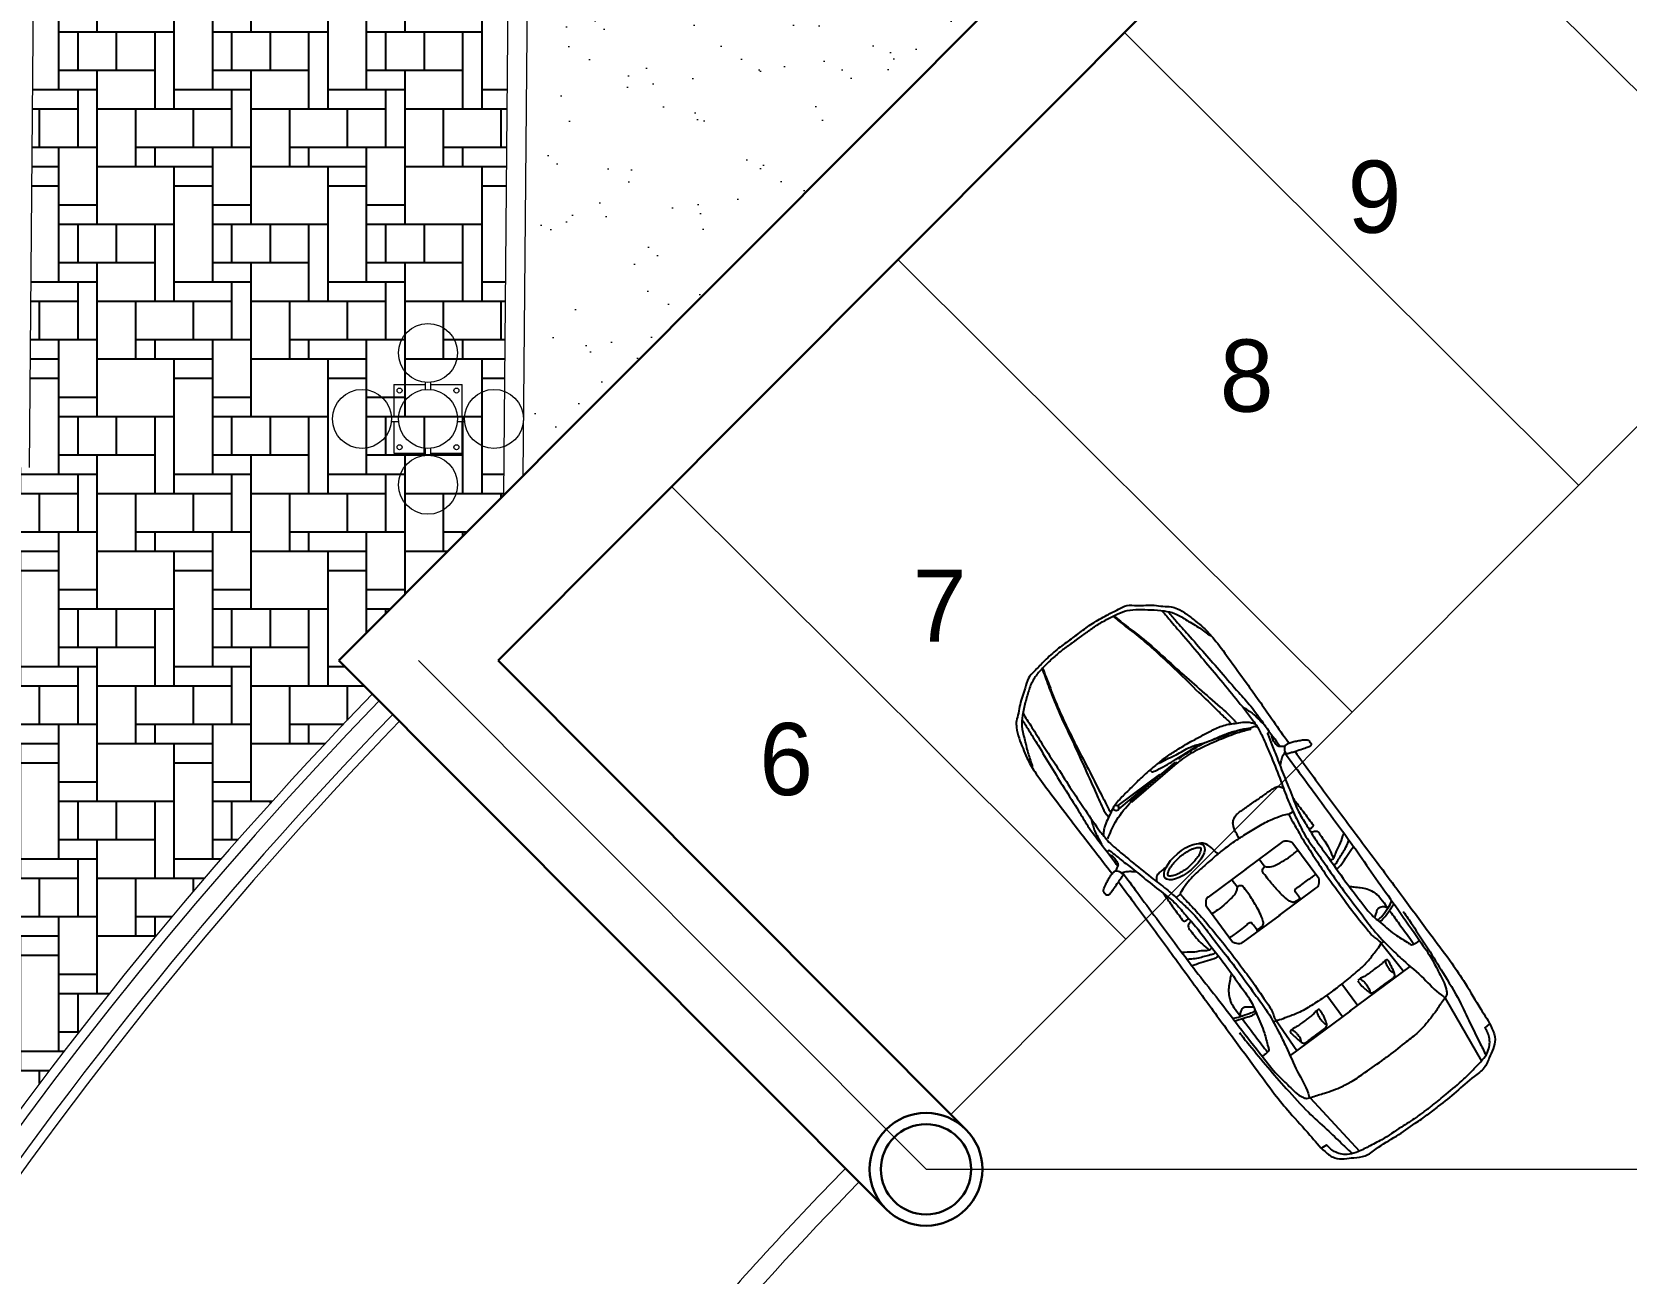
# Model space of a CAD drawing. Header units: millimetres. Extents: x 383 to 523, y 252 to 344.
# Drawn here: x 485.52 to 491.74, y 324.41 to 329.25 of the extents above; entities that cross this region are included whole.
import ezdxf

# ---------------------------------------------------------------- set-up
doc = ezdxf.new("R2010")
doc.units = ezdxf.units.MM
doc.header["$MEASUREMENT"] = 0
doc.linetypes.add('ACAD_ISO04W100', pattern=[30, 24, -3, 0, -3])
doc.linetypes.add('HIDDEN2', pattern=[4.7625, 3.175, -1.5875])
for name, color, linetype, lineweight in [('ejes', 2, 'ACAD_ISO04W100', 13), ('farolasss', 40, 'Continuous', 0), ('muros', 5, 'Continuous', 30), ('plantas', 76, 'Continuous', 15)]:
    doc.layers.add(name, color=color, linetype=linetype, lineweight=lineweight)
doc.layers.add('letreros', color=6, linetype='Continuous')
doc.layers.add('muebles', color=193, linetype='Continuous')
pattern_1 = [(90, (0, 0.225), (-0.6, 4e-17), [0.075, -0.15, 0.3, -0.225]), (0, (0.375, 0.225), (0, 0.75), [0.45, -0.15]), (90, (0.075, 0.15), (-0.6, 4e-17), [0.075, -0.225, 0.075, -0.375]), (0, (0.075, 0.15), (0, 0.75), [0.15, -0.45]), (90, (0.825, -0.225), (-0.6, 4e-17), [0.525, -0.225]), (0, (0.225, 0.075), (0, 0.75), [0.15, -0.45]), (90, (0.375, 0), (-0.6, 4e-17), [0.6, -0.15]), (0, (0.225, 0), (0, 0.75), [0.45, -0.15]), (90, (0.675, -0.3), (-0.6, 4e-17), [0.525, -0.225]), (90, (0.525, 0.225), (-0.6, 4e-17), [0.225, -0.525]), (0, (0.525, 0.3), (0, 0.75), [0.45, -0.15]), (90, (0.75, 0.3), (-0.6, 4e-17), [0.15, -0.6]), (0, (0.375, 0.45), (0, 0.75), [0.525, -0.075]), (0, (0.225, 0.6), (0, 0.75), [0.375, -0.225]), (90, (0.45, 0.6), (-0.6, 4e-17), [0.15, -0.6]), (90, (0.3, 0.3), (-0.6, 4e-17), [0.225, -0.075, 0.15, -0.3]), (0, (0.075, 0.525), (0, 0.75), [0.3, -0.3])]

# ---------------------------------------------------------------- blocks, each defined once
blk = doc.blocks.new('galant-pl')
for p, q in [((1.659, 0.811), (1.664, 0.816)), ((4.357, 0.767), (4.353, 0.813)), ((3.986, 0.651), (4.549, 0.588)), ((2.106, 0.525), (2.111, 0.562)), ((3.344, 0.506), (3.627, 0.516)), ((3.627, -0.005), (3.627, 0.58)), ((2.309, 0.416), (2.647, 0.416)), ((2.253, -0.004), (2.253, 0.362)), ((2.698, -0.004), (2.698, 0.351)), ((1.256, 0.056), (1.269, 0.058)), ((1.289, -0.409), (1.256, 0.056)), ((1.269, 0.058), (1.303, -0.407)), ((2.253, 0), (2.253, -0.365)), ((2.698, 0), (2.698, -0.356)), ((3.418, 0.071), (3.627, 0.071)), ((3.627, 0), (3.627, -0.585)), ((1.263, -0.504), (1.26, -0.1)), ((1.26, -0.1), (1.287, -0.517)), ((3.418, -0.076), (3.627, -0.076)), ((1.303, -0.407), (1.289, -0.405)), ((2.309, -0.42), (2.647, -0.42)), ((1.287, -0.517), (1.265, -0.504)), ((2.105, -0.528), (2.11, -0.566)), ((3.344, -0.51), (3.627, -0.521)), ((3.986, -0.656), (4.549, -0.594)), ((1.658, -0.815), (1.663, -0.82)), ((4.357, -0.773), (4.353, -0.819))]:
    blk.add_line(p, q)
blk.add_circle((1.269, -0.529), 0.022)
blk.add_ellipse((1.922, -0.35), major_axis=(0.013, -0.196), ratio=0.418659)
for points, knots in [([(0, -0.002), (0, 0.017), (-0.001, 0.077), (0, 0.181), (0.013, 0.298), (0.032, 0.396), (0.043, 0.482), (0.111, 0.553), (0.155, 0.637), (0.222, 0.696), (0.255, 0.749), (0.312, 0.786), (0.381, 0.814), (0.462, 0.834), (0.555, 0.86), (0.683, 0.871), (0.865, 0.87), (1.121, 0.868), (1.382, 0.862), (1.573, 0.856), (1.652, 0.855), (1.663, 0.855)], [38.78424, 38.78424, 38.78424, 38.78424, 60.961987, 107.588603, 157.189146, 195.362433, 222.981141, 253.838408, 304.60715, 330.780341, 355.011019, 374.928268, 407.089401, 440.613242, 470.209076, 517.177842, 587.262834, 679.689371, 810.034061, 886.325869, 899.579988, 899.579988, 899.579988, 899.579988]), ([(0.03, -0.002), (0.03, 0), (0.03, 0.033), (0.03, 0.095), (0.031, 0.189), (0.041, 0.282), (0.056, 0.372), (0.078, 0.459), (0.129, 0.534), (0.188, 0.61), (0.249, 0.682), (0.32, 0.747), (0.413, 0.78), (0.512, 0.826), (0.579, 0.844), (0.621, 0.86), (0.622, 0.863)], [22.587173, 22.587173, 22.587173, 22.587173, 24.47218, 60.415699, 94.073658, 131.741622, 167.449361, 199.388861, 233.366298, 269.934958, 309.623736, 341.659931, 378.649676, 422.568467, 462.988403, 466.814373, 466.814373, 466.814373, 466.814373]), ([(0.279, 0.708), (0.311, 0.708), (0.389, 0.715), (0.533, 0.727), (0.709, 0.744), (0.908, 0.76), (1.09, 0.771), (1.261, 0.791), (1.431, 0.786), (1.56, 0.785), (1.634, 0.785), (1.641, 0.785)], [0, 0, 0, 0, 36.0488, 89.825759, 165.154061, 238.890616, 319.494426, 373.271384, 436.037531, 514.223717, 521.409632, 521.409632, 521.409632, 521.409632]), ([(1.702, 0.784), (1.766, 0.784), (1.915, 0.784), (2.169, 0.785), (2.434, 0.782), (2.701, 0.782), (2.949, 0.77), (3.221, 0.769), (3.468, 0.759), (3.673, 0.756), (3.819, 0.727), (3.918, 0.715), (3.981, 0.674), (3.993, 0.614), (4.03, 0.526), (4.06, 0.417), (4.08, 0.3), (4.079, 0.169), (4.085, 0.064), (4.084, -0.001), (4.084, -0.005)], [544.929067, 544.929067, 544.929067, 544.929067, 618.323653, 714.981673, 835.923725, 922.647506, 1020.671658, 1120.585792, 1233.912311, 1305.200931, 1354.026344, 1405.450525, 1418.000514, 1435.425589, 1472.675224, 1529.175859, 1563.249036, 1609.159911, 1678.769511, 1683.63443, 1683.63443, 1683.63443, 1683.63443]), ([(1.744, 0.854), (1.809, 0.853), (2.013, 0.852), (2.363, 0.852), (2.78, 0.854), (3.174, 0.857), (3.509, 0.855), (3.775, 0.859), (4.001, 0.848), (4.199, 0.824), (4.365, 0.817), (4.477, 0.783), (4.53, 0.719), (4.564, 0.649), (4.616, 0.573), (4.606, 0.443), (4.629, 0.29), (4.631, 0.13), (4.635, 0.032), (4.635, -0.006)], [930.531307, 930.531307, 930.531307, 930.531307, 1004.928128, 1164.855753, 1331.756468, 1481.864795, 1617.611394, 1715.41739, 1786.394964, 1876.620542, 1943.407147, 1978.062656, 2006.165201, 2035.08282, 2068.368423, 2107.906157, 2179.115565, 2247.302703, 2290.875136, 2290.875136, 2290.875136, 2290.875136]), ([(4.6, -0.006), (4.6, 0.022), (4.601, 0.095), (4.589, 0.229), (4.587, 0.374), (4.561, 0.507), (4.549, 0.605), (4.519, 0.678), (4.479, 0.722), (4.438, 0.749), (4.395, 0.761), (4.368, 0.763), (4.356, 0.766)], [13.370379, 13.370379, 13.370379, 13.370379, 45.120592, 97.214032, 166.958182, 211.090255, 252.338732, 280.064723, 299.570016, 319.525121, 335.506815, 350.230042, 350.230042, 350.230042, 350.230042]), ([(1.18, -0.003), (1.18, 0.005), (1.181, 0.046), (1.187, 0.13), (1.196, 0.238), (1.213, 0.343), (1.226, 0.441), (1.248, 0.542), (1.297, 0.62), (1.328, 0.684), (1.359, 0.713), (1.377, 0.732), (1.387, 0.732)], [21.921761, 21.921761, 21.921761, 21.921761, 31.354982, 68.898305, 118.057673, 155.154927, 191.495615, 231.006951, 272.403623, 296.410848, 311.027552, 322.708625, 322.708625, 322.708625, 322.708625]), ([(2.841, 0.569), (2.847, 0.579), (2.869, 0.599), (2.899, 0.634), (2.937, 0.671), (2.978, 0.691), (3.02, 0.708), (3.075, 0.711), (3.122, 0.71), (3.152, 0.71), (3.155, 0.71), (3.155, 0.71)], [0, 0, 0, 0, 13.971796, 33.322499, 53.523289, 73.528009, 85.167077, 105.021307, 135.917075, 139.153772, 139.372111, 139.372111, 139.372111, 139.372111]), ([(3.177, 0.71), (3.215, 0.71), (3.299, 0.709), (3.407, 0.708), (3.477, 0.709), (3.502, 0.707)], [147.919648, 147.919648, 147.919648, 147.919648, 191.324249, 243.994999, 271.80382, 271.80382, 271.80382, 271.80382]), ([(2.027, -0.004), (2.027, 0.017), (2.026, 0.067), (2.033, 0.157), (2.042, 0.265), (2.053, 0.368), (2.075, 0.447), (2.09, 0.496), (2.102, 0.519), (2.106, 0.525)], [21.876309, 21.876309, 21.876309, 21.876309, 45.663651, 78.990492, 125.47186, 169.571758, 197.895671, 219.355672, 227.531129, 227.531129, 227.531129, 227.531129]), ([(3.42, -0.005), (3.42, 0.002), (3.419, 0.038), (3.419, 0.117), (3.412, 0.227), (3.4, 0.341), (3.369, 0.427), (3.358, 0.482), (3.343, 0.507), (3.344, 0.519), (3.344, 0.527), (3.345, 0.531)], [18.271383, 18.271383, 18.271383, 18.271383, 26.153451, 59.702915, 108.681208, 152.905056, 190.159744, 212.276814, 217.877245, 221.857113, 226.441, 226.441, 226.441, 226.441]), ([(0, 0), (0, -0.019), (-0.001, -0.079), (0, -0.183), (0.013, -0.3), (0.032, -0.398), (0.042, -0.484), (0.111, -0.555), (0.155, -0.639), (0.222, -0.698), (0.255, -0.751), (0.311, -0.788), (0.38, -0.816), (0.461, -0.836), (0.554, -0.862), (0.682, -0.874), (0.865, -0.873), (1.12, -0.871), (1.381, -0.865), (1.573, -0.86), (1.651, -0.858), (1.662, -0.858)], [38.78424, 38.78424, 38.78424, 38.78424, 60.961987, 107.588603, 157.189146, 195.362433, 222.981141, 253.838408, 304.60715, 330.780341, 355.011019, 374.928268, 407.089401, 440.613242, 470.209076, 517.177842, 587.262834, 679.689371, 810.034061, 886.325869, 899.579988, 899.579988, 899.579988, 899.579988]), ([(0.03, 0), (0.03, -0.002), (0.03, -0.035), (0.029, -0.097), (0.03, -0.191), (0.041, -0.284), (0.056, -0.374), (0.078, -0.461), (0.129, -0.536), (0.187, -0.612), (0.248, -0.684), (0.319, -0.749), (0.413, -0.782), (0.511, -0.829), (0.578, -0.846), (0.62, -0.863), (0.621, -0.866)], [22.587173, 22.587173, 22.587173, 22.587173, 24.47218, 60.415699, 94.073658, 131.741622, 167.449361, 199.388861, 233.366298, 269.934958, 309.623736, 341.659931, 378.649676, 422.568467, 462.988403, 466.814373, 466.814373, 466.814373, 466.814373]), ([(1.18, 0), (1.18, -0.008), (1.181, -0.049), (1.187, -0.133), (1.195, -0.241), (1.213, -0.346), (1.225, -0.444), (1.247, -0.545), (1.296, -0.623), (1.328, -0.687), (1.358, -0.717), (1.376, -0.735), (1.387, -0.735)], [21.921761, 21.921761, 21.921761, 21.921761, 31.354982, 68.898305, 118.057673, 155.154927, 191.495615, 231.006951, 272.403623, 296.410848, 311.027552, 322.708625, 322.708625, 322.708625, 322.708625]), ([(1.424, -0.725), (1.399, -0.685), (1.342, -0.592), (1.283, -0.366), (1.269, -0.163), (1.262, -0.02), (1.261, 0)], [0, 0, 0, 0, 54.051109, 124.138957, 264.529754, 287.614432, 287.614432, 287.614432, 287.614432]), ([(1.702, -0.788), (1.766, -0.788), (1.914, -0.788), (2.168, -0.789), (2.433, -0.786), (2.7, -0.786), (2.948, -0.774), (3.22, -0.773), (3.468, -0.764), (3.672, -0.761), (3.819, -0.732), (3.918, -0.72), (3.98, -0.68), (3.993, -0.619), (4.03, -0.531), (4.06, -0.423), (4.08, -0.305), (4.079, -0.174), (4.085, -0.069), (4.084, -0.004), (4.084, 0)], [544.929067, 544.929067, 544.929067, 544.929067, 618.323653, 714.981673, 835.923725, 922.647506, 1020.671658, 1120.585792, 1233.912311, 1305.200931, 1354.026344, 1405.450525, 1418.000514, 1435.425589, 1472.675224, 1529.175859, 1563.249036, 1609.159911, 1678.769511, 1683.63443, 1683.63443, 1683.63443, 1683.63443]), ([(1.743, -0.857), (1.808, -0.857), (2.013, -0.856), (2.363, -0.856), (2.779, -0.858), (3.174, -0.862), (3.508, -0.86), (3.774, -0.864), (4, -0.853), (4.198, -0.829), (4.364, -0.823), (4.476, -0.789), (4.529, -0.725), (4.564, -0.655), (4.616, -0.579), (4.606, -0.449), (4.629, -0.296), (4.631, -0.136), (4.635, -0.038), (4.635, 0)], [930.531307, 930.531307, 930.531307, 930.531307, 1004.928128, 1164.855753, 1331.756468, 1481.864795, 1617.611394, 1715.41739, 1786.394964, 1876.620542, 1943.407147, 1978.062656, 2006.165201, 2035.08282, 2068.368423, 2107.906157, 2179.115565, 2247.302703, 2290.875136, 2290.875136, 2290.875136, 2290.875136]), ([(2.027, 0), (2.027, -0.021), (2.026, -0.071), (2.033, -0.161), (2.042, -0.268), (2.052, -0.372), (2.074, -0.451), (2.089, -0.499), (2.102, -0.522), (2.105, -0.528)], [21.876309, 21.876309, 21.876309, 21.876309, 45.663651, 78.990492, 125.47186, 169.571758, 197.895671, 219.355672, 227.531129, 227.531129, 227.531129, 227.531129]), ([(3.42, 0), (3.42, -0.007), (3.419, -0.043), (3.419, -0.122), (3.412, -0.232), (3.4, -0.346), (3.369, -0.431), (3.358, -0.487), (3.342, -0.512), (3.344, -0.524), (3.343, -0.532), (3.345, -0.535)], [18.271383, 18.271383, 18.271383, 18.271383, 26.153451, 59.702915, 108.681208, 152.905056, 190.159744, 212.276814, 217.877245, 221.857113, 226.441, 226.441, 226.441, 226.441]), ([(4.6, 0), (4.6, -0.028), (4.601, -0.101), (4.589, -0.234), (4.586, -0.38), (4.561, -0.513), (4.549, -0.611), (4.518, -0.683), (4.479, -0.728), (4.437, -0.754), (4.395, -0.767), (4.368, -0.769), (4.355, -0.772)], [13.370379, 13.370379, 13.370379, 13.370379, 45.120592, 97.214032, 166.958182, 211.090255, 252.338732, 280.064723, 299.570016, 319.525121, 335.506815, 350.230042, 350.230042, 350.230042, 350.230042]), ([(1.933, -0.516), (1.934, -0.516), (1.934, -0.516), (1.935, -0.516), (1.935, -0.516), (1.937, -0.515), (1.938, -0.515), (1.94, -0.513), (1.941, -0.512), (1.943, -0.509), (1.945, -0.508), (1.948, -0.503), (1.951, -0.499), (1.955, -0.49), (1.957, -0.485), (1.962, -0.474), (1.964, -0.468), (1.967, -0.454), (1.969, -0.447), (1.972, -0.427), (1.974, -0.414), (1.975, -0.386), (1.976, -0.371), (1.974, -0.342), (1.973, -0.327), (1.969, -0.299), (1.966, -0.285), (1.959, -0.259), (1.955, -0.247), (1.948, -0.228), (1.944, -0.221), (1.937, -0.208), (1.933, -0.203), (1.927, -0.195), (1.925, -0.193), (1.92, -0.189), (1.918, -0.187), (1.916, -0.186), (1.915, -0.185), (1.913, -0.185), (1.912, -0.184), (1.911, -0.184), (1.911, -0.184), (1.91, -0.184), (1.91, -0.184), (1.909, -0.185), (1.908, -0.185), (1.906, -0.186), (1.905, -0.187), (1.903, -0.189), (1.901, -0.191), (1.898, -0.194), (1.897, -0.197), (1.893, -0.203), (1.89, -0.208), (1.886, -0.218), (1.883, -0.224), (1.879, -0.238), (1.877, -0.245), (1.874, -0.261), (1.873, -0.269), (1.87, -0.292), (1.869, -0.306), (1.869, -0.336), (1.87, -0.351), (1.872, -0.382), (1.875, -0.396), (1.88, -0.425), (1.884, -0.438), (1.892, -0.46), (1.895, -0.469), (1.903, -0.485), (1.907, -0.492), (1.913, -0.501), (1.916, -0.504), (1.921, -0.51), (1.924, -0.512), (1.927, -0.514), (1.928, -0.515), (1.93, -0.516), (1.931, -0.516), (1.932, -0.516), (1.933, -0.516), (1.933, -0.516), (1.933, -0.516), (1.933, -0.516)], [0, 0, 0, 0, 0.090998, 0.090998, 0.181995, 0.181995, 0.272993, 0.272993, 0.36399, 0.36399, 0.454988, 0.454988, 0.600892, 0.600892, 0.746796, 0.746796, 0.8927, 0.8927, 1.038604, 1.038604, 1.277597, 1.277597, 1.51659, 1.51659, 1.755583, 1.755583, 1.994575, 1.994575, 2.233568, 2.233568, 2.418434, 2.418434, 2.6033, 2.6033, 2.734374, 2.734374, 2.865447, 2.865447, 2.964727, 2.964727, 3.064007, 3.064007, 3.163287, 3.163287, 3.262567, 3.262567, 3.361848, 3.361848, 3.461128, 3.461128, 3.560408, 3.560408, 3.659688, 3.659688, 3.816331, 3.816331, 3.972974, 3.972974, 4.129617, 4.129617, 4.28626, 4.28626, 4.534086, 4.534086, 4.781912, 4.781912, 5.029737, 5.029737, 5.277563, 5.277563, 5.477491, 5.477491, 5.677418, 5.677418, 5.817515, 5.817515, 5.957612, 5.957612, 6.061674, 6.061674, 6.165736, 6.165736, 6.269799, 6.269799, 6.283185, 6.283185, 6.283185, 6.283185]), ([(2.841, -0.573), (2.846, -0.584), (2.868, -0.604), (2.899, -0.639), (2.937, -0.675), (2.978, -0.695), (3.019, -0.712), (3.075, -0.716), (3.121, -0.715), (3.151, -0.715), (3.154, -0.715), (3.155, -0.715)], [0, 0, 0, 0, 13.971796, 33.322499, 53.523289, 73.528009, 85.167077, 105.021307, 135.917075, 139.153772, 139.372111, 139.372111, 139.372111, 139.372111]), ([(0.279, -0.71), (0.31, -0.711), (0.388, -0.717), (0.532, -0.729), (0.708, -0.746), (0.908, -0.763), (1.089, -0.774), (1.26, -0.794), (1.43, -0.789), (1.559, -0.788), (1.634, -0.788), (1.64, -0.788)], [0, 0, 0, 0, 36.0488, 89.825759, 165.154061, 238.890616, 319.494426, 373.271384, 436.037531, 514.223717, 521.409632, 521.409632, 521.409632, 521.409632]), ([(3.177, -0.715), (3.215, -0.715), (3.299, -0.714), (3.407, -0.713), (3.477, -0.713), (3.501, -0.712)], [147.919648, 147.919648, 147.919648, 147.919648, 191.324249, 243.994999, 271.80382, 271.80382, 271.80382, 271.80382])]:
    blk.add_open_spline(points, degree=3, knots=knots)
for points, start_tangent, end_tangent in [([(1.702, 0.792), (1.684, 0.799), (1.667, 0.812), (1.66, 0.823), (1.66, 0.837), (1.663, 0.855), (1.672, 0.885), (1.688, 0.92), (1.706, 0.955), (1.72, 0.978), (1.734, 0.99), (1.749, 0.992), (1.765, 0.992), (1.775, 0.987), (1.779, 0.978), (1.775, 0.95), (1.763, 0.911), (1.746, 0.86), (1.735, 0.828), (1.724, 0.799), (1.721, 0.793), (1.713, 0.792), (1.703, 0.792)], (-0.999938, -0.011098), (-0.966414, 0.256988)), ([(1.225, 0.733), (1.263, 0.749), (1.303, 0.763), (1.353, 0.773), (1.415, 0.783), (1.445, 0.787)], (0.798779, 0.601624), (0.99982, -0.018957)), ([(1.509, 0.764), (1.504, 0.766), (1.502, 0.772), (1.501, 0.778), (1.503, 0.782), (1.506, 0.786)], (-0.963045, 0.269341), (0.8053, 0.592868)), ([(1.509, 0.764), (1.594, 0.74), (1.7, 0.712), (1.853, 0.671), (2.023, 0.626), (2.151, 0.595), (2.265, 0.585), (2.398, 0.575), (2.531, 0.573), (2.795, 0.568), (2.989, 0.571), (3.094, 0.574), (3.216, 0.598), (3.369, 0.638), (3.471, 0.678), (3.495, 0.69), (3.503, 0.71), (3.505, 0.734), (3.505, 0.745), (3.503, 0.759)], (0.938755, -0.344586), (-0.467528, 0.883978)), ([(1.527, 0.786), (1.539, 0.778), (1.57, 0.769), (1.609, 0.769), (1.635, 0.777), (1.649, 0.798), (1.659, 0.811)], (0.687753, -0.725944), (0.677647, 0.735387)), ([(1.701, 0.792), (1.705, 0.776), (1.714, 0.757), (1.734, 0.726), (1.753, 0.706), (1.761, 0.696)], (0.034909, -0.99939), (0.778989, -0.627037)), ([(2.584, 0.572), (2.591, 0.583), (2.591, 0.601), (2.569, 0.639), (2.537, 0.7), (2.494, 0.764), (2.481, 0.781)], (0.908039, 0.418886), (-0.710986, 0.703207)), ([(2.632, 0.572), (2.636, 0.584), (2.626, 0.617), (2.591, 0.705), (2.566, 0.754), (2.549, 0.781)], (0.827394, 0.561622), (-0.480659, 0.876908)), ([(2.667, 0.571), (2.673, 0.582), (2.669, 0.61), (2.646, 0.678), (2.621, 0.747), (2.612, 0.78)], (0.917282, 0.398237), (-0.249823, 0.968291)), ([(3.181, 0.589), (3.183, 0.603), (3.177, 0.644), (3.154, 0.714), (3.129, 0.767)], (0.379659, 0.925127), (-0.585646, 0.810567)), ([(3.2, 0.595), (3.202, 0.617), (3.192, 0.669), (3.169, 0.735), (3.156, 0.767)], (0.34276, 0.939423), (-0.396912, 0.917857)), ([(3.248, 0.791), (3.374, 0.787), (3.598, 0.775), (3.816, 0.757), (4.069, 0.729), (4.261, 0.693), (4.421, 0.664), (4.532, 0.642)], (0.999392, 0.034865), (0.963224, -0.268699)), ([(0.245, 0.672), (0.355, 0.68), (0.5, 0.692), (0.72, 0.705), (0.924, 0.719), (1.141, 0.729), (1.347, 0.735), (1.431, 0.731), (1.571, 0.703), (1.67, 0.679), (1.864, 0.628), (2.013, 0.586), (2.131, 0.56), (2.232, 0.542), (2.308, 0.53), (2.472, 0.524), (2.646, 0.519), (2.839, 0.515), (3.079, 0.517), (3.226, 0.519), (3.428, 0.543), (3.553, 0.565), (3.764, 0.609), (3.948, 0.643), (3.988, 0.651)], (0.989349, 0.145566), (0.994246, -0.107119)), ([(1.19, -0.051), (1.21, 0.079), (1.227, 0.202), (1.238, 0.246), (1.274, 0.343), (1.291, 0.411), (1.313, 0.501), (1.346, 0.594), (1.388, 0.686), (1.41, 0.728)], (-0.048378, 0.998829), (0.943093, 0.332528)), ([(1.254, 0.09), (1.254, 0.176), (1.267, 0.31), (1.316, 0.488), (1.375, 0.657), (1.399, 0.684)], (-0.26683, 0.963744), (0.832302, 0.554322)), ([(1.399, 0.677), (1.362, 0.583), (1.32, 0.433), (1.28, 0.246), (1.269, 0.096), (1.271, 0.052)], (-0.415344, -0.909665), (0, -1)), ([(2.021, 0.626), (2.104, 0.626), (2.219, 0.628), (2.276, 0.628), (2.289, 0.627), (2.295, 0.621), (2.299, 0.607), (2.3, 0.591), (2.299, 0.583)], (0.999968, -0.008039), (-0.100273, -0.99496)), ([(2.325, 0.581), (2.33, 0.599), (2.338, 0.616), (2.352, 0.625), (2.372, 0.627), (2.428, 0.626), (2.489, 0.621), (2.557, 0.608), (2.591, 0.6)], (0.433151, 0.901321), (0.950384, -0.31108)), ([(3.157, 0.585), (3.145, 0.6), (3.127, 0.624), (3.114, 0.646), (3.113, 0.667), (3.121, 0.684), (3.131, 0.697), (3.152, 0.709)], (-0.586476, 0.809967), (0.918985, 0.394293)), ([(0.05, 0.339), (0.153, 0.367), (0.315, 0.411), (0.495, 0.451), (0.69, 0.487), (0.926, 0.525), (1.126, 0.559), (1.223, 0.575), (1.265, 0.581), (1.275, 0.581)], (0.953899, 0.300128), (0.997519, 0.070391)), ([(0.054, 0.345), (0.117, 0.363), (0.263, 0.405), (0.471, 0.455), (0.7, 0.501), (0.906, 0.545), (1.118, 0.591), (1.265, 0.617), (1.291, 0.617)], (0.93512, 0.354332), (0.998953, -0.045753)), ([(1.872, 0.49), (1.873, 0.52), (1.876, 0.553), (1.883, 0.585), (1.896, 0.599), (1.921, 0.612)], (-0.053967, 0.998543), (0.966167, 0.257918)), ([(2.104, 0.525), (2.173, 0.515), (2.307, 0.499), (2.476, 0.487), (2.645, 0.478), (2.861, 0.476), (3.003, 0.475), (3.196, 0.482), (3.248, 0.485), (3.287, 0.494), (3.323, 0.504), (3.342, 0.506)], (0.972758, -0.231822), (0.979005, -0.203835)), ([(1.875, 0.175), (1.866, 0.258), (1.868, 0.347), (1.872, 0.444), (1.872, 0.49)], (-0.475979, 0.879457), (0.054121, 0.998534)), ([(2.253, 0.361), (2.256, 0.376), (2.267, 0.392), (2.285, 0.407), (2.297, 0.415), (2.311, 0.416)], (-0.014843, 0.99989), (1, -0.000795)), ([(2.687, 0.205), (2.687, 0.174), (2.68, 0.142), (2.656, 0.127), (2.531, 0.102), (2.423, 0.093), (2.362, 0.093), (2.34, 0.097), (2.335, 0.103), (2.326, 0.117), (2.326, 0.124), (2.326, 0.129), (2.333, 0.141), (2.352, 0.164), (2.367, 0.212), (2.376, 0.281), (2.379, 0.36), (2.377, 0.415)], (0.018827, -0.999823), (0.095279, 0.995451)), ([(2.697, 0.21), (2.677, 0.206), (2.629, 0.206), (2.618, 0.208), (2.611, 0.214), (2.607, 0.225), (2.607, 0.248), (2.609, 0.311), (2.609, 0.361), (2.609, 0.407), (2.609, 0.415)], (-0.902036, -0.43166), (0.140164, 0.990128)), ([(2.698, 0.351), (2.696, 0.371), (2.686, 0.388), (2.671, 0.403), (2.661, 0.411), (2.646, 0.416)], (-0.017076, 0.999854), (-1, 0.000795)), ([(3.472, 0.186), (3.499, 0.185), (3.549, 0.191), (3.588, 0.201), (3.606, 0.208), (3.613, 0.217), (3.618, 0.237), (3.619, 0.288), (3.619, 0.366), (3.619, 0.406), (3.618, 0.428), (3.615, 0.436), (3.596, 0.449), (3.557, 0.459), (3.519, 0.466), (3.483, 0.47), (3.479, 0.469), (3.473, 0.459), (3.473, 0.441), (3.475, 0.418), (3.477, 0.379), (3.477, 0.338), (3.477, 0.298), (3.477, 0.264), (3.473, 0.232), (3.469, 0.214), (3.469, 0.197), (3.471, 0.186)], (0.941931, -0.335807), (0.908875, -0.417069)), ([(3.472, 0.452), (3.487, 0.444), (3.513, 0.438), (3.538, 0.436), (3.567, 0.438), (3.581, 0.444), (3.592, 0.45)], (0.763955, -0.645269), (0.773931, 0.63327)), ([(1.188, -0.141), (1.203, -0.139), (1.214, -0.121), (1.223, -0.077), (1.241, 0.068), (1.26, 0.303)], (0.97722, 0.21223), (0.109339, 0.994005)), ([(2.029, 0.101), (1.977, 0.109), (1.912, 0.129), (1.887, 0.151), (1.875, 0.175)], (-0.992474, 0.122458), (-0.400335, 0.916369)), ([(3.469, 0.206), (3.486, 0.214), (3.516, 0.22), (3.548, 0.221), (3.578, 0.217), (3.593, 0.212), (3.602, 0.207)], (0.760925, 0.64884), (0.900808, -0.434217)), ([(2.029, -0.105), (1.977, -0.113), (1.912, -0.133), (1.887, -0.155), (1.875, -0.178)], (-0.992571, -0.121669), (-0.401063, -0.916051)), ([(2.687, -0.209), (2.687, -0.178), (2.68, -0.146), (2.656, -0.131), (2.531, -0.106), (2.423, -0.097), (2.362, -0.097), (2.34, -0.101), (2.335, -0.107), (2.326, -0.121), (2.326, -0.128), (2.326, -0.133), (2.333, -0.145), (2.352, -0.168), (2.367, -0.216), (2.375, -0.285), (2.379, -0.364), (2.377, -0.419)], (0.019622, 0.999807), (0.094488, -0.995526)), ([(2.697, -0.214), (2.677, -0.211), (2.629, -0.211), (2.618, -0.212), (2.611, -0.218), (2.606, -0.229), (2.606, -0.252), (2.609, -0.315), (2.609, -0.365), (2.609, -0.411), (2.609, -0.42)], (-0.901693, 0.432377), (0.139377, -0.990239)), ([(3.471, -0.191), (3.499, -0.189), (3.549, -0.195), (3.588, -0.206), (3.606, -0.213), (3.613, -0.221), (3.618, -0.242), (3.619, -0.293), (3.619, -0.371), (3.619, -0.411), (3.618, -0.433), (3.615, -0.441), (3.595, -0.454), (3.556, -0.463), (3.518, -0.471), (3.483, -0.475), (3.478, -0.474), (3.472, -0.464), (3.472, -0.446), (3.474, -0.423), (3.477, -0.384), (3.477, -0.343), (3.477, -0.303), (3.477, -0.268), (3.473, -0.236), (3.469, -0.219), (3.469, -0.201), (3.471, -0.191)], (0.942197, 0.335058), (0.909206, 0.416347)), ([(3.469, -0.211), (3.486, -0.219), (3.515, -0.225), (3.548, -0.226), (3.578, -0.222), (3.593, -0.217), (3.602, -0.212)], (0.760409, -0.649445), (0.901153, 0.4335)), ([(0.05, -0.341), (0.152, -0.37), (0.315, -0.414), (0.495, -0.454), (0.689, -0.49), (0.926, -0.528), (1.126, -0.562), (1.222, -0.578), (1.264, -0.584), (1.274, -0.584)], (0.95366, -0.300886), (0.997463, -0.071184)), ([(0.054, -0.347), (0.116, -0.366), (0.262, -0.408), (0.471, -0.458), (0.699, -0.504), (0.906, -0.548), (1.118, -0.594), (1.264, -0.62), (1.29, -0.62)], (0.934838, -0.355075), (0.998989, 0.044959)), ([(2.253, -0.365), (2.256, -0.38), (2.267, -0.396), (2.284, -0.411), (2.297, -0.418), (2.31, -0.42)], (-0.015637, -0.999878), (1, 0)), ([(2.698, -0.355), (2.695, -0.375), (2.686, -0.393), (2.671, -0.407), (2.661, -0.415), (2.645, -0.42)], (-0.017871, -0.99984), (-1, 0)), ([(1.872, -0.494), (1.872, -0.523), (1.875, -0.557), (1.883, -0.589), (1.896, -0.603), (1.92, -0.615)], (-0.054761, -0.998499), (0.965961, -0.258686)), ([(2.104, -0.529), (2.173, -0.519), (2.307, -0.503), (2.475, -0.491), (2.645, -0.483), (2.861, -0.48), (3.002, -0.48), (3.196, -0.487), (3.248, -0.49), (3.287, -0.499), (3.322, -0.509), (3.342, -0.511)], (0.972942, 0.231049), (0.979167, 0.203057)), ([(3.471, -0.457), (3.487, -0.449), (3.512, -0.443), (3.538, -0.441), (3.567, -0.443), (3.58, -0.449), (3.591, -0.455)], (0.764468, 0.644662), (0.773428, -0.633885)), ([(0.245, -0.674), (0.355, -0.682), (0.499, -0.694), (0.719, -0.708), (0.924, -0.722), (1.14, -0.732), (1.347, -0.738), (1.431, -0.734), (1.571, -0.706), (1.67, -0.682), (1.864, -0.632), (2.012, -0.59), (2.131, -0.564), (2.231, -0.546), (2.307, -0.534), (2.472, -0.528), (2.646, -0.524), (2.839, -0.52), (3.079, -0.522), (3.226, -0.524), (3.428, -0.548), (3.553, -0.57), (3.763, -0.614), (3.947, -0.648), (3.987, -0.656)], (0.989233, -0.146352), (0.994331, 0.106329)), ([(1.508, -0.767), (1.594, -0.744), (1.7, -0.715), (1.853, -0.675), (2.022, -0.629), (2.15, -0.599), (2.264, -0.589), (2.397, -0.579), (2.53, -0.577), (2.794, -0.572), (2.988, -0.576), (3.094, -0.579), (3.215, -0.603), (3.368, -0.643), (3.471, -0.683), (3.494, -0.695), (3.502, -0.715), (3.504, -0.739), (3.504, -0.75), (3.502, -0.764)], (0.939028, 0.343839), (-0.468231, -0.883606)), ([(2.021, -0.63), (2.104, -0.63), (2.219, -0.632), (2.276, -0.632), (2.289, -0.631), (2.295, -0.625), (2.299, -0.611), (2.299, -0.594), (2.298, -0.586)], (0.999974, 0.007245), (-0.099482, 0.995039)), ([(2.324, -0.584), (2.329, -0.603), (2.338, -0.62), (2.351, -0.629), (2.371, -0.631), (2.427, -0.63), (2.488, -0.625), (2.557, -0.613), (2.59, -0.604)], (0.432435, -0.901665), (0.950631, 0.310324)), ([(2.584, -0.576), (2.591, -0.587), (2.591, -0.605), (2.569, -0.643), (2.536, -0.704), (2.493, -0.768), (2.481, -0.785)], (0.907706, -0.419607), (-0.711544, -0.702641)), ([(2.631, -0.576), (2.635, -0.589), (2.626, -0.621), (2.591, -0.709), (2.565, -0.758), (2.549, -0.785)], (0.826947, -0.56228), (-0.481356, -0.876525)), ([(2.667, -0.575), (2.672, -0.586), (2.668, -0.614), (2.645, -0.682), (2.621, -0.751), (2.611, -0.784)], (0.916966, -0.398966), (-0.250593, -0.968093)), ([(3.156, -0.589), (3.145, -0.605), (3.127, -0.629), (3.113, -0.651), (3.112, -0.671), (3.12, -0.688), (3.13, -0.702), (3.152, -0.714)], (-0.58712, -0.8095), (0.918671, -0.395024)), ([(3.18, -0.594), (3.183, -0.608), (3.176, -0.648), (3.153, -0.719), (3.129, -0.772)], (0.378923, -0.925428), (-0.58629, -0.810101)), ([(3.199, -0.6), (3.202, -0.621), (3.191, -0.674), (3.168, -0.739), (3.156, -0.772)], (0.342014, -0.939695), (-0.397641, -0.917541)), ([(1.224, -0.736), (1.263, -0.753), (1.303, -0.767), (1.353, -0.777), (1.415, -0.787), (1.445, -0.791)], (0.798301, -0.602259), (0.999835, 0.018163)), ([(1.701, -0.796), (1.704, -0.78), (1.714, -0.761), (1.734, -0.73), (1.752, -0.709), (1.76, -0.7)], (0.035703, 0.999362), (0.779487, 0.626418)), ([(3.247, -0.796), (3.373, -0.792), (3.597, -0.78), (3.816, -0.762), (4.068, -0.734), (4.261, -0.698), (4.421, -0.67), (4.531, -0.648)], (0.999364, -0.03566), (0.963437, 0.267933)), ([(1.509, -0.767), (1.504, -0.77), (1.501, -0.775), (1.501, -0.781), (1.502, -0.786), (1.505, -0.789)], (-0.963259, -0.268576), (0.804828, -0.593508)), ([(1.526, -0.79), (1.538, -0.782), (1.569, -0.773), (1.608, -0.773), (1.634, -0.781), (1.648, -0.802), (1.658, -0.815)], (0.68833, 0.725397), (0.677063, -0.735925)), ([(1.702, -0.796), (1.683, -0.803), (1.666, -0.815), (1.66, -0.826), (1.659, -0.84), (1.662, -0.859), (1.672, -0.888), (1.687, -0.923), (1.705, -0.958), (1.719, -0.981), (1.734, -0.994), (1.749, -0.996), (1.764, -0.996), (1.774, -0.99), (1.778, -0.982), (1.775, -0.953), (1.762, -0.914), (1.745, -0.863), (1.735, -0.831), (1.724, -0.802), (1.72, -0.796), (1.712, -0.795), (1.702, -0.796)], (-0.999929, 0.011893), (-0.966618, -0.25622))]:
    blk.add_spline(points, degree=3, dxfattribs=dict(start_tangent=start_tangent, end_tangent=end_tangent))
for points in [[(2.253, 0.131), (2.327, 0.131)], [(2.253, -0.135), (2.327, -0.135)]]:
    blk.add_spline(points, degree=3)
blk = doc.blocks.new('nm')
at = {"layer": 'farolasss', "color": 40, "linetype": 'Continuous', "lineweight": 0}
for p, q in [((515.543, 171.759), (515.789, 171.759)), ((515.543, 171.759), (515.543, 171.513)), ((515.789, 171.777), (515.789, 171.721)), ((515.831, 171.777), (515.831, 171.721)), ((515.831, 171.759), (516.078, 171.759)), ((516.078, 171.513), (516.078, 171.759)), ((515.525, 171.513), (515.581, 171.513)), ((515.525, 171.471), (515.581, 171.471)), ((515.543, 171.471), (515.543, 171.225)), ((516.039, 171.513), (516.096, 171.513)), ((516.039, 171.471), (516.096, 171.471)), ((516.078, 171.225), (516.078, 171.471)), ((515.543, 171.225), (515.789, 171.225)), ((515.789, 171.263), (515.789, 171.207)), ((515.831, 171.263), (515.831, 171.207)), ((515.831, 171.225), (516.078, 171.225))]:
    blk.add_line(p, q, dxfattribs=at)
for centre, radius in [((515.81, 172.006), 0.23), ((515.296, 171.492), 0.23), ((515.589, 171.713), 0.0197), ((515.81, 171.492), 0.23), ((516.032, 171.713), 0.0197), ((516.325, 171.492), 0.23), ((515.589, 171.271), 0.0197), ((516.032, 171.271), 0.0197), ((515.81, 170.978), 0.23)]:
    blk.add_circle(centre, radius, dxfattribs=at)

msp = doc.modelspace()

# ---------------------------------------------------------------- hatches: boundary and pattern name
at = {"layer": 'muebles'}
h = msp.add_hatch(dxfattribs=at)
h.set_pattern_fill('CS23', color=256, scale=0.015, style=0)
h.set_pattern_definition(pattern_1)
h.paths.add_polyline_path([(487.3836, 330.3214), (485.5342, 330.4102), (485.5101, 327.551), (487.3601, 327.5354)])
h = msp.add_hatch(dxfattribs=at)
h.set_pattern_fill('CS23', color=256, scale=0.015, style=0)
h.set_pattern_definition(pattern_1)
h.paths.add_polyline_path([(486.7174, 326.7993), (487.3593, 327.4431), (487.3601, 327.5354), (485.5101, 327.551), (482.6302, 327.5722), (482.586, 325.0163), (485.4511, 325.0163, -0.0335), (486.8479, 326.6684)])
at = {"layer": 'plantas', "linetype": 'Continuous'}
h = msp.add_hatch(dxfattribs=at)
h.set_pattern_fill('AR-SAND', color=256, scale=0.0075, style=0)
h.set_pattern_definition([(37.5, (238.1365, 107.74465), (-0.01200023, 0.36705993), [0, -0.28956, 0, -0.32385, 0, -0.3095625]), (7.5, (238.1365, 107.74465), (0.33714246, 0.5376188), [0, -0.15621, 0, -0.260985, 0, -0.1000125]), (327.5, (237.90218, 107.74465), (0.59324428, 0.0010779), [0, -0.09525, 0, -0.3429, 0, -0.447675]), (317.5, (237.9022, 107.74465), (0.57266734, 0.167197), [0, -0.047625, 0, -0.22479, 0, -0.257175])])
h.paths.add_polyline_path([(490.6167, 333.7851), (487.4817, 333.0292), (487.4349, 327.519), (491.0836, 331.1787, 0.379431)])

# ---------------------------------------------------------------- linework, layer by layer
at = {"layer": 'ejes'}
msp.add_line((489.0062, 324.815), (487.0281, 326.7993), dxfattribs=at)
at = {"layer": 'muros', "lineweight": 18}
for p, q in [((487.4487, 338.053), (487.3593, 327.4431)), ((487.5244, 338.053), (487.4349, 327.519)), ((485.5957, 337.703), (485.5101, 327.551)), ((495.9627, 331.9084), (489.1018, 325.0269)), ((492.4325, 328.3676), (490.662, 330.1327)), ((491.5499, 327.4823), (489.7795, 329.2475)), ((490.6674, 326.5971), (488.8969, 328.3622)), ((489.7848, 325.7119), (488.0144, 327.477)), ((489.0062, 324.815), (507.5715, 324.815))]:
    msp.add_line(p, q, dxfattribs=at)
at = {"layer": 'muros'}
for p, q in [((495.4498, 335.5581), (486.7174, 326.7993)), ((495.7614, 335.2474), (487.3387, 326.7993)), ((488.8511, 324.659), (486.7174, 326.7993)), ((489.162, 324.9703), (487.3387, 326.7993))]:
    msp.add_line(p, q, dxfattribs=at)
for radius in [0.22, 0.176]:
    msp.add_circle((489.0062, 324.815), radius, dxfattribs=at)
at = {"layer": 'muros', "lineweight": 18}
for centre, radius, start, end in [((498.4649, 315.4299), 16.1635, 135.94877, 177.1573), ((498.4649, 315.4299), 16.126, 135.95119, 176.09659), ((498.4649, 315.4299), 16.051, 135.95605, 177.84435), ((498.4649, 315.4299), 16.0135, 135.9585, 178.41673), ((498.2888, 315.4303), 13.425, 135.63542, 139.72875), ((498.2888, 315.4303), 13.35, 135.63542, 151.99197)]:
    msp.add_arc(centre, radius, start, end, dxfattribs=at)

# ---------------------------------------------------------------- block references
at = {"layer": 'muebles', "linetype": 'Continuous', "xscale": 0.5, "yscale": 0.5, "zscale": 0.5}
msp.add_blockref('nm', (229.1594, 241.9951), dxfattribs=at)
at = {"layer": 'muebles', "xscale": 0.5, "yscale": 0.5, "zscale": 0.5, "rotation": 306.4686467591903}
msp.add_blockref('galant-pl', (489.5831, 326.8911), dxfattribs=at)

# ---------------------------------------------------------------- texts
at = {"layer": 'letreros', "linetype": 'HIDDEN2', "ltscale": 0.01, "char_height": 0.2813, "width": 3.7589, "attachment_point": 1}
for s, insert in [('9', (490.6502, 328.7481)), ('8', (490.1515, 328.0504)), ('7', (488.9547, 327.1534)), ('6', (488.3564, 326.5553))]:
    msp.add_mtext(s, dxfattribs=dict(at, insert=insert))

doc.saveas('drawing.dxf')
